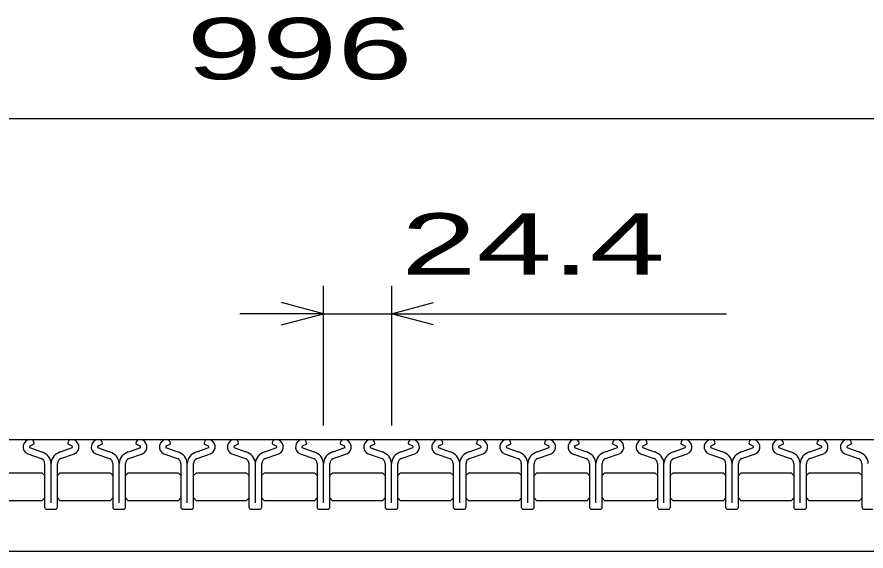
# Model space of a CAD drawing. Units: millimetres, scale not verified. Extents: x -1820 to 1731, y -1282 to 1054.
# Drawn here: x -1030.8 to -726.6, y -411.5 to -220.2 of the extents above; entities that cross this region are included whole.
import ezdxf
from ezdxf.enums import TextEntityAlignment as Align

# ---------------------------------------------------------------- set-up
doc = ezdxf.new("R2010")
doc.units = ezdxf.units.MM
doc.header["$LTSCALE"] = 10
doc.layers.add('16', color=3, linetype='Continuous', lineweight=25)
doc.layers.add('22', color=2, linetype='Continuous', lineweight=25)
doc.styles.add('ベクトル', font='')
doc.styles.get('ベクトル').set_extended_font_data('ベクトル')

msp = doc.modelspace()

# ---------------------------------------------------------------- linework, layer by layer
at = {"layer": '16'}
for p, q in [((-1419, -371.5), (-423, -371.5)), ((-1026.06, -373.81), (-1024.62, -373.11)), ((-1024.62, -373.11), (-1024.62, -372.88)), ((-1012.6, -372.88), (-1012.6, -373.11)), ((-1012.6, -373.11), (-1011.16, -373.81)), ((-1001.66, -373.81), (-1000.22, -373.11)), ((-1000.22, -373.11), (-1000.22, -372.88)), ((-988.2, -372.88), (-988.2, -373.11)), ((-988.2, -373.11), (-986.76, -373.81)), ((-977.26, -373.81), (-975.82, -373.11)), ((-975.82, -373.11), (-975.82, -372.88)), ((-963.8, -372.88), (-963.8, -373.11)), ((-963.8, -373.11), (-962.36, -373.81)), ((-952.86, -373.81), (-951.42, -373.11)), ((-951.42, -373.11), (-951.42, -372.88)), ((-939.4, -372.88), (-939.4, -373.11)), ((-939.4, -373.11), (-937.96, -373.81)), ((-928.46, -373.81), (-927.02, -373.11)), ((-927.02, -373.11), (-927.02, -372.88)), ((-915, -372.88), (-915, -373.11)), ((-915, -373.11), (-913.56, -373.81)), ((-904.06, -373.81), (-902.62, -373.11)), ((-902.62, -373.11), (-902.62, -372.88)), ((-890.6, -372.88), (-890.6, -373.11)), ((-890.6, -373.11), (-889.16, -373.81)), ((-879.66, -373.81), (-878.22, -373.11)), ((-878.22, -373.11), (-878.22, -372.88)), ((-866.2, -372.88), (-866.2, -373.11)), ((-866.2, -373.11), (-864.76, -373.81)), ((-855.26, -373.81), (-853.82, -373.11)), ((-853.82, -373.11), (-853.82, -372.88)), ((-841.8, -372.88), (-841.8, -373.11)), ((-841.8, -373.11), (-840.36, -373.81)), ((-830.86, -373.81), (-829.42, -373.11)), ((-829.42, -373.11), (-829.42, -372.88)), ((-817.4, -372.88), (-817.4, -373.11)), ((-817.4, -373.11), (-815.96, -373.81)), ((-806.46, -373.81), (-805.02, -373.11)), ((-805.02, -373.11), (-805.02, -372.88)), ((-793, -372.88), (-793, -373.11)), ((-793, -373.11), (-791.56, -373.81)), ((-782.06, -373.81), (-780.62, -373.11)), ((-780.62, -373.11), (-780.62, -372.88)), ((-768.6, -372.88), (-768.6, -373.11)), ((-768.6, -373.11), (-767.16, -373.81)), ((-757.66, -373.81), (-756.22, -373.11)), ((-756.22, -373.11), (-756.22, -372.88)), ((-744.2, -372.88), (-744.2, -373.11)), ((-744.2, -373.11), (-742.76, -373.81)), ((-733.26, -373.81), (-731.82, -373.11)), ((-731.82, -373.11), (-731.82, -372.88)), ((-1026.98, -376.68), (-1022.11, -378.39)), ((-1021.9, -376.03), (-1026.22, -374.51)), ((-1011, -374.51), (-1015.32, -376.03)), ((-1015.11, -378.39), (-1010.24, -376.68)), ((-1002.58, -376.68), (-997.71, -378.39)), ((-997.5, -376.03), (-1001.82, -374.51)), ((-986.6, -374.51), (-990.92, -376.03)), ((-990.71, -378.39), (-985.84, -376.68)), ((-978.18, -376.68), (-973.31, -378.39)), ((-973.1, -376.03), (-977.42, -374.51)), ((-962.2, -374.51), (-966.52, -376.03)), ((-966.31, -378.39), (-961.44, -376.68)), ((-953.78, -376.68), (-948.91, -378.39)), ((-948.7, -376.03), (-953.02, -374.51)), ((-937.8, -374.51), (-942.12, -376.03)), ((-941.91, -378.39), (-937.04, -376.68)), ((-929.38, -376.68), (-924.51, -378.39)), ((-924.3, -376.03), (-928.62, -374.51)), ((-913.4, -374.51), (-917.72, -376.03)), ((-917.51, -378.39), (-912.64, -376.68)), ((-904.98, -376.68), (-900.11, -378.39)), ((-899.9, -376.03), (-904.22, -374.51)), ((-889, -374.51), (-893.32, -376.03)), ((-893.11, -378.39), (-888.24, -376.68)), ((-880.58, -376.68), (-875.71, -378.39)), ((-875.5, -376.03), (-879.82, -374.51)), ((-864.6, -374.51), (-868.92, -376.03)), ((-868.71, -378.39), (-863.84, -376.68)), ((-856.18, -376.68), (-851.31, -378.39)), ((-851.1, -376.03), (-855.42, -374.51)), ((-840.2, -374.51), (-844.52, -376.03)), ((-844.31, -378.39), (-839.44, -376.68)), ((-831.78, -376.68), (-826.91, -378.39)), ((-826.7, -376.03), (-831.02, -374.51)), ((-815.8, -374.51), (-820.12, -376.03)), ((-819.91, -378.39), (-815.04, -376.68)), ((-807.38, -376.68), (-802.51, -378.39)), ((-802.3, -376.03), (-806.62, -374.51)), ((-791.4, -374.51), (-795.72, -376.03)), ((-795.51, -378.39), (-790.64, -376.68)), ((-782.98, -376.68), (-778.11, -378.39)), ((-777.9, -376.03), (-782.22, -374.51)), ((-767, -374.51), (-771.32, -376.03)), ((-771.11, -378.39), (-766.24, -376.68)), ((-758.58, -376.68), (-753.71, -378.39)), ((-753.5, -376.03), (-757.82, -374.51)), ((-742.6, -374.51), (-746.92, -376.03)), ((-746.71, -378.39), (-741.84, -376.68)), ((-734.18, -376.68), (-729.31, -378.39)), ((-729.1, -376.03), (-733.42, -374.51)), ((-1020.91, -380.09), (-1020.91, -395.81)), ((-1018.6, -394.21), (-1018.6, -380.14)), ((-1016.31, -395.81), (-1016.31, -380.09)), ((-996.51, -380.09), (-996.51, -395.81)), ((-994.2, -394.21), (-994.2, -380.14)), ((-991.91, -395.81), (-991.91, -380.09)), ((-972.11, -380.09), (-972.11, -395.81)), ((-969.8, -394.21), (-969.8, -380.14)), ((-967.51, -395.81), (-967.51, -380.09)), ((-947.71, -380.09), (-947.71, -395.81)), ((-945.4, -394.21), (-945.4, -380.14)), ((-943.11, -395.81), (-943.11, -380.09)), ((-923.31, -380.09), (-923.31, -395.81)), ((-921, -394.21), (-921, -380.14)), ((-918.71, -395.81), (-918.71, -380.09)), ((-898.91, -380.09), (-898.91, -395.81)), ((-896.6, -394.21), (-896.6, -380.14)), ((-894.31, -395.81), (-894.31, -380.09)), ((-874.51, -380.09), (-874.51, -395.81)), ((-872.2, -394.21), (-872.2, -380.14)), ((-869.91, -395.81), (-869.91, -380.09)), ((-850.11, -380.09), (-850.11, -395.81)), ((-847.8, -394.21), (-847.8, -380.14)), ((-845.51, -395.81), (-845.51, -380.09)), ((-825.71, -380.09), (-825.71, -395.81)), ((-823.4, -394.21), (-823.4, -380.14)), ((-821.11, -395.81), (-821.11, -380.09)), ((-801.31, -380.09), (-801.31, -395.81)), ((-799, -394.21), (-799, -380.14)), ((-796.71, -395.81), (-796.71, -380.09)), ((-776.91, -380.09), (-776.91, -395.81)), ((-774.6, -394.21), (-774.6, -380.14)), ((-772.31, -395.81), (-772.31, -380.09)), ((-752.51, -380.09), (-752.51, -395.81)), ((-750.2, -394.21), (-750.2, -380.14)), ((-747.91, -395.81), (-747.91, -380.09)), ((-728.11, -380.09), (-728.11, -395.81)), ((-1039.75, -383.5), (-1021.85, -383.5)), ((-1021.85, -383.5), (-1020.85, -384.5)), ((-1016.35, -384.5), (-1015.35, -383.5)), ((-1015.35, -383.5), (-997.45, -383.5)), ((-997.45, -383.5), (-996.45, -384.5)), ((-991.95, -384.5), (-990.95, -383.5)), ((-990.95, -383.5), (-973.05, -383.5)), ((-973.05, -383.5), (-972.05, -384.5)), ((-967.55, -384.5), (-966.55, -383.5)), ((-966.55, -383.5), (-948.65, -383.5)), ((-948.65, -383.5), (-947.65, -384.5)), ((-943.15, -384.5), (-942.15, -383.5)), ((-942.15, -383.5), (-924.25, -383.5)), ((-924.25, -383.5), (-923.25, -384.5)), ((-918.75, -384.5), (-917.75, -383.5)), ((-917.75, -383.5), (-899.85, -383.5)), ((-899.85, -383.5), (-898.85, -384.5)), ((-894.35, -384.5), (-893.35, -383.5)), ((-893.35, -383.5), (-875.45, -383.5)), ((-875.45, -383.5), (-874.45, -384.5)), ((-869.95, -384.5), (-868.95, -383.5)), ((-868.95, -383.5), (-851.05, -383.5)), ((-851.05, -383.5), (-850.05, -384.5)), ((-845.55, -384.5), (-844.55, -383.5)), ((-844.55, -383.5), (-826.65, -383.5)), ((-826.65, -383.5), (-825.65, -384.5)), ((-821.15, -384.5), (-820.15, -383.5)), ((-820.15, -383.5), (-802.25, -383.5)), ((-802.25, -383.5), (-801.25, -384.5)), ((-796.75, -384.5), (-795.75, -383.5)), ((-795.75, -383.5), (-777.85, -383.5)), ((-777.85, -383.5), (-776.85, -384.5)), ((-772.35, -384.5), (-771.35, -383.5)), ((-771.35, -383.5), (-753.45, -383.5)), ((-753.45, -383.5), (-752.45, -384.5)), ((-747.95, -384.5), (-746.95, -383.5)), ((-746.95, -383.5), (-729.05, -383.5)), ((-729.05, -383.5), (-728.05, -384.5)), ((-1021.85, -393.5), (-1039.75, -393.5)), ((-1020.85, -392.5), (-1021.85, -393.5)), ((-1015.35, -393.5), (-1016.35, -392.5)), ((-997.45, -393.5), (-1015.35, -393.5)), ((-996.45, -392.5), (-997.45, -393.5)), ((-990.95, -393.5), (-991.95, -392.5)), ((-973.05, -393.5), (-990.95, -393.5)), ((-972.05, -392.5), (-973.05, -393.5)), ((-966.55, -393.5), (-967.55, -392.5)), ((-948.65, -393.5), (-966.55, -393.5)), ((-947.65, -392.5), (-948.65, -393.5)), ((-942.15, -393.5), (-943.15, -392.5)), ((-924.25, -393.5), (-942.15, -393.5)), ((-923.25, -392.5), (-924.25, -393.5)), ((-917.75, -393.5), (-918.75, -392.5)), ((-899.85, -393.5), (-917.75, -393.5)), ((-898.85, -392.5), (-899.85, -393.5)), ((-893.35, -393.5), (-894.35, -392.5)), ((-875.45, -393.5), (-893.35, -393.5)), ((-874.45, -392.5), (-875.45, -393.5)), ((-868.95, -393.5), (-869.95, -392.5)), ((-851.05, -393.5), (-868.95, -393.5)), ((-850.05, -392.5), (-851.05, -393.5)), ((-844.55, -393.5), (-845.55, -392.5)), ((-826.65, -393.5), (-844.55, -393.5)), ((-825.65, -392.5), (-826.65, -393.5)), ((-820.15, -393.5), (-821.15, -392.5)), ((-802.25, -393.5), (-820.15, -393.5)), ((-801.25, -392.5), (-802.25, -393.5)), ((-795.75, -393.5), (-796.75, -392.5)), ((-777.85, -393.5), (-795.75, -393.5)), ((-776.85, -392.5), (-777.85, -393.5)), ((-771.35, -393.5), (-772.35, -392.5)), ((-753.45, -393.5), (-771.35, -393.5)), ((-752.45, -392.5), (-753.45, -393.5)), ((-746.95, -393.5), (-747.95, -392.5)), ((-729.05, -393.5), (-746.95, -393.5)), ((-728.05, -392.5), (-729.05, -393.5)), ((-1020.21, -396.51), (-1017.01, -396.51)), ((-995.81, -396.51), (-992.61, -396.51)), ((-971.41, -396.51), (-968.21, -396.51)), ((-947.01, -396.51), (-943.81, -396.51)), ((-922.61, -396.51), (-919.41, -396.51)), ((-898.21, -396.51), (-895.01, -396.51)), ((-873.81, -396.51), (-870.61, -396.51)), ((-849.41, -396.51), (-846.21, -396.51)), ((-825.01, -396.51), (-821.81, -396.51)), ((-800.61, -396.51), (-797.41, -396.51)), ((-776.21, -396.51), (-773.01, -396.51)), ((-751.81, -396.51), (-748.61, -396.51)), ((-727.41, -396.51), (-724.21, -396.51)), ((-1419, -411.5), (-423, -411.5))]:
    msp.add_line(p, q, dxfattribs=at)
for centre, radius, start, end in [((-1025.91, -374.2), 2.7, 90.98, 246.68), ((-1025.89, -374.22), 0.44, 111.91, 222.33), ((-1026.07, -372.95), 1.45, 2.5, 85.55), ((-1011.15, -372.95), 1.45, 94.45, 177.5), ((-1011.31, -374.2), 2.7, 293.32, 89.02), ((-1011.33, -374.22), 0.44, 317.67, 68.09), ((-1001.51, -374.2), 2.7, 90.98, 246.68), ((-1001.49, -374.22), 0.44, 111.91, 222.33), ((-1001.67, -372.95), 1.45, 2.5, 85.55), ((-986.75, -372.95), 1.45, 94.45, 177.5), ((-986.91, -374.2), 2.7, 293.32, 89.02), ((-986.93, -374.22), 0.44, 317.67, 68.09), ((-977.11, -374.2), 2.7, 90.98, 246.68), ((-977.09, -374.22), 0.44, 111.91, 222.33), ((-977.27, -372.95), 1.45, 2.5, 85.55), ((-962.35, -372.95), 1.45, 94.45, 177.5), ((-962.51, -374.2), 2.7, 293.32, 89.02), ((-962.53, -374.22), 0.44, 317.67, 68.09), ((-952.71, -374.2), 2.7, 90.98, 246.68), ((-952.69, -374.22), 0.44, 111.91, 222.33), ((-952.87, -372.95), 1.45, 2.5, 85.55), ((-937.95, -372.95), 1.45, 94.45, 177.5), ((-938.11, -374.2), 2.7, 293.32, 89.02), ((-938.13, -374.22), 0.44, 317.67, 68.09), ((-928.31, -374.2), 2.7, 90.98, 246.68), ((-928.29, -374.22), 0.44, 111.91, 222.33), ((-928.47, -372.95), 1.45, 2.5, 85.55), ((-913.55, -372.95), 1.45, 94.45, 177.5), ((-913.71, -374.2), 2.7, 293.32, 89.02), ((-913.73, -374.22), 0.44, 317.67, 68.09), ((-903.91, -374.2), 2.7, 90.98, 246.68), ((-903.89, -374.22), 0.44, 111.91, 222.33), ((-904.07, -372.95), 1.45, 2.5, 85.55), ((-889.15, -372.95), 1.45, 94.45, 177.5), ((-889.31, -374.2), 2.7, 293.32, 89.02), ((-889.33, -374.22), 0.44, 317.67, 68.09), ((-879.51, -374.2), 2.7, 90.98, 246.68), ((-879.49, -374.22), 0.44, 111.91, 222.33), ((-879.67, -372.95), 1.45, 2.5, 85.55), ((-864.75, -372.95), 1.45, 94.45, 177.5), ((-864.91, -374.2), 2.7, 293.32, 89.02), ((-864.93, -374.22), 0.44, 317.67, 68.09), ((-855.11, -374.2), 2.7, 90.98, 246.68), ((-855.09, -374.22), 0.44, 111.91, 222.33), ((-855.27, -372.95), 1.45, 2.5, 85.55), ((-840.35, -372.95), 1.45, 94.45, 177.5), ((-840.51, -374.2), 2.7, 293.32, 89.02), ((-840.53, -374.22), 0.44, 317.67, 68.09), ((-830.71, -374.2), 2.7, 90.98, 246.68), ((-830.69, -374.22), 0.44, 111.91, 222.33), ((-830.87, -372.95), 1.45, 2.5, 85.55), ((-815.95, -372.95), 1.45, 94.45, 177.5), ((-816.11, -374.2), 2.7, 293.32, 89.02), ((-816.13, -374.22), 0.44, 317.67, 68.09), ((-806.31, -374.2), 2.7, 90.98, 246.68), ((-806.29, -374.22), 0.44, 111.91, 222.33), ((-806.47, -372.95), 1.45, 2.5, 85.55), ((-791.55, -372.95), 1.45, 94.45, 177.5), ((-791.71, -374.2), 2.7, 293.32, 89.02), ((-791.73, -374.22), 0.44, 317.67, 68.09), ((-781.91, -374.2), 2.7, 90.98, 246.68), ((-781.89, -374.22), 0.44, 111.91, 222.33), ((-782.07, -372.95), 1.45, 2.5, 85.55), ((-767.15, -372.95), 1.45, 94.45, 177.5), ((-767.31, -374.2), 2.7, 293.32, 89.02), ((-767.33, -374.22), 0.44, 317.67, 68.09), ((-757.51, -374.2), 2.7, 90.98, 246.68), ((-757.49, -374.22), 0.44, 111.91, 222.33), ((-757.67, -372.95), 1.45, 2.5, 85.55), ((-742.75, -372.95), 1.45, 94.45, 177.5), ((-742.91, -374.2), 2.7, 293.32, 89.02), ((-742.93, -374.22), 0.44, 317.67, 68.09), ((-733.11, -374.2), 2.7, 90.98, 246.68), ((-733.09, -374.22), 0.44, 111.91, 222.33), ((-733.27, -372.95), 1.45, 2.5, 85.55), ((-1023.19, -380.44), 4.6, 3.78, 73.7), ((-1014.03, -380.44), 4.6, 106.3, 176.22), ((-998.79, -380.44), 4.6, 3.78, 73.7), ((-989.63, -380.44), 4.6, 106.3, 176.22), ((-974.39, -380.44), 4.6, 3.78, 73.7), ((-965.23, -380.44), 4.6, 106.3, 176.22), ((-949.99, -380.44), 4.6, 3.78, 73.7), ((-940.83, -380.44), 4.6, 106.3, 176.22), ((-925.59, -380.44), 4.6, 3.78, 73.7), ((-916.43, -380.44), 4.6, 106.3, 176.22), ((-901.19, -380.44), 4.6, 3.78, 73.7), ((-892.03, -380.44), 4.6, 106.3, 176.22), ((-876.79, -380.44), 4.6, 3.78, 73.7), ((-867.63, -380.44), 4.6, 106.3, 176.22), ((-852.39, -380.44), 4.6, 3.78, 73.7), ((-843.23, -380.44), 4.6, 106.3, 176.22), ((-827.99, -380.44), 4.6, 3.78, 73.7), ((-818.83, -380.44), 4.6, 106.3, 176.22), ((-803.59, -380.44), 4.6, 3.78, 73.7), ((-794.43, -380.44), 4.6, 106.3, 176.22), ((-779.19, -380.44), 4.6, 3.78, 73.7), ((-770.03, -380.44), 4.6, 106.3, 176.22), ((-754.79, -380.44), 4.6, 3.78, 73.7), ((-745.63, -380.44), 4.6, 106.3, 176.22), ((-730.39, -380.44), 4.6, 3.78, 73.7), ((-1022.71, -380.09), 1.8, 0, 70.58), ((-1014.51, -380.09), 1.8, 109.42, 180), ((-998.31, -380.09), 1.8, 0, 70.58), ((-990.11, -380.09), 1.8, 109.42, 180), ((-973.91, -380.09), 1.8, 0, 70.58), ((-965.71, -380.09), 1.8, 109.42, 180), ((-949.51, -380.09), 1.8, 0, 70.58), ((-941.31, -380.09), 1.8, 109.42, 180), ((-925.11, -380.09), 1.8, 0, 70.58), ((-916.91, -380.09), 1.8, 109.42, 180), ((-900.71, -380.09), 1.8, 0, 70.58), ((-892.51, -380.09), 1.8, 109.42, 180), ((-876.31, -380.09), 1.8, 0, 70.58), ((-868.11, -380.09), 1.8, 109.42, 180), ((-851.91, -380.09), 1.8, 0, 70.58), ((-843.71, -380.09), 1.8, 109.42, 180), ((-827.51, -380.09), 1.8, 0, 70.58), ((-819.31, -380.09), 1.8, 109.42, 180), ((-803.11, -380.09), 1.8, 0, 70.58), ((-794.91, -380.09), 1.8, 109.42, 180), ((-778.71, -380.09), 1.8, 0, 70.58), ((-770.51, -380.09), 1.8, 109.42, 180), ((-754.31, -380.09), 1.8, 0, 70.58), ((-746.11, -380.09), 1.8, 109.42, 180), ((-729.91, -380.09), 1.8, 0, 70.58), ((-1020.21, -395.81), 0.7, 180, 270), ((-1017.01, -395.81), 0.7, 270, 0), ((-995.81, -395.81), 0.7, 180, 270), ((-992.61, -395.81), 0.7, 270, 0), ((-971.41, -395.81), 0.7, 180, 270), ((-968.21, -395.81), 0.7, 270, 0), ((-947.01, -395.81), 0.7, 180, 270), ((-943.81, -395.81), 0.7, 270, 0), ((-922.61, -395.81), 0.7, 180, 270), ((-919.41, -395.81), 0.7, 270, 0), ((-898.21, -395.81), 0.7, 180, 270), ((-895.01, -395.81), 0.7, 270, 0), ((-873.81, -395.81), 0.7, 180, 270), ((-870.61, -395.81), 0.7, 270, 0), ((-849.41, -395.81), 0.7, 180, 270), ((-846.21, -395.81), 0.7, 270, 0), ((-825.01, -395.81), 0.7, 180, 270), ((-821.81, -395.81), 0.7, 270, 0), ((-800.61, -395.81), 0.7, 180, 270), ((-797.41, -395.81), 0.7, 270, 0), ((-776.21, -395.81), 0.7, 180, 270), ((-773.01, -395.81), 0.7, 270, 0), ((-751.81, -395.81), 0.7, 180, 270), ((-748.61, -395.81), 0.7, 270, 0), ((-727.41, -395.81), 0.7, 180, 270)]:
    msp.add_arc(centre, radius, start, end, dxfattribs=at)
at = {"layer": '22', "color": 4}
for p, q in [((-1419, -256.5), (-423, -256.5)), ((-921, -366.5), (-921, -316.5)), ((-896.6, -316.5), (-896.6, -366.5)), ((-921, -326.5), (-936, -322.5)), ((-896.6, -326.5), (-881.6, -322.5)), ((-921, -326.5), (-951, -326.5)), ((-936, -330.5), (-921, -326.5)), ((-921, -326.5), (-896.6, -326.5)), ((-881.6, -330.5), (-896.6, -326.5)), ((-896.6, -326.5), (-776.6, -326.5))]:
    msp.add_line(p, q, dxfattribs=at)

# ---------------------------------------------------------------- texts
at = {"layer": '22', "style": 'ベクトル', "width": 1.65}
for s, p in [(' 996 ', (-983.5, -231.5)), (' 24.4 ', (-906.6, -301.5))]:
    msp.add_text(s, height=21.99, dxfattribs=at).set_placement(p, align=Align.MIDDLE_LEFT)

doc.saveas('drawing.dxf')
